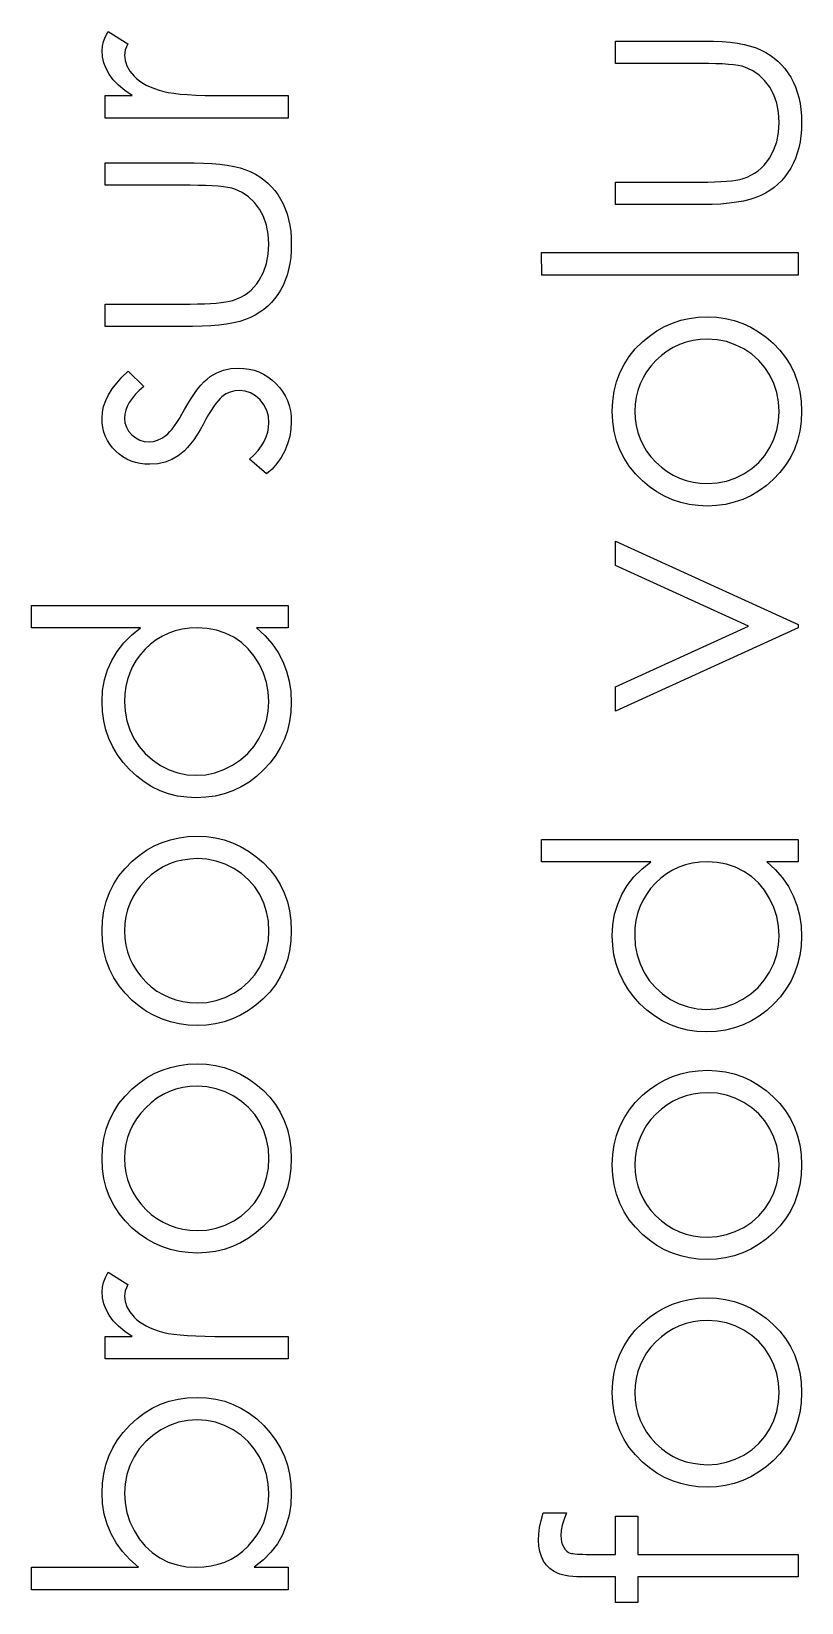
# Model space of a CAD drawing. Header units: millimetres. Extents: x -512 to -50, y 143 to 454.
# Drawn here: x -390.22 to -380.99, y 164.21 to 183.06 of the extents above; entities that cross this region are included whole.
import ezdxf

# ---------------------------------------------------------------- set-up
doc = ezdxf.new("R2010")
doc.units = ezdxf.units.MM

msp = doc.modelspace()

# ---------------------------------------------------------------- linework, layer by layer
at = {"color": 7, "linetype": 'Continuous', "flags": 128}
for points in [[(-389.337, 182.017), (-389.337, 182.286), (-389.337, 182.286), (-389.015, 182.286), (-389.015, 182.286), (-389.104, 182.348), (-389.179, 182.411), (-389.242, 182.475), (-389.291, 182.541), (-389.328, 182.609), (-389.355, 182.679), (-389.37, 182.749), (-389.376, 182.821), (-389.376, 182.821), (-389.371, 182.877), (-389.357, 182.935), (-389.334, 182.994), (-389.301, 183.056), (-389.301, 183.056), (-389.067, 182.908), (-389.067, 182.908), (-389.084, 182.869), (-389.097, 182.833), (-389.104, 182.8), (-389.107, 182.77), (-389.107, 182.77), (-389.099, 182.706), (-389.078, 182.642), (-389.042, 182.58), (-388.992, 182.519), (-388.961, 182.49), (-388.926, 182.462), (-388.887, 182.437), (-388.845, 182.413), (-388.798, 182.39), (-388.747, 182.37), (-388.692, 182.351), (-388.634, 182.335), (-388.634, 182.335), (-388.582, 182.323), (-388.517, 182.314), (-388.441, 182.305), (-388.353, 182.298), (-388.253, 182.293), (-388.141, 182.289), (-388.018, 182.287), (-387.882, 182.286), (-387.882, 182.286), (-387.145, 182.286), (-387.145, 182.286), (-387.145, 182.017), (-387.145, 182.017), (-389.337, 182.017)], [(-383.222, 180.979), (-383.222, 181.248), (-383.222, 181.248), (-382.205, 181.248), (-382.205, 181.248), (-382.116, 181.249), (-382.034, 181.25), (-381.959, 181.254), (-381.891, 181.259), (-381.831, 181.265), (-381.777, 181.272), (-381.732, 181.28), (-381.692, 181.291), (-381.692, 181.291), (-381.644, 181.309), (-381.598, 181.33), (-381.554, 181.355), (-381.513, 181.383), (-381.475, 181.416), (-381.439, 181.452), (-381.406, 181.491), (-381.376, 181.534), (-381.326, 181.628), (-381.289, 181.732), (-381.268, 181.844), (-381.26, 181.964), (-381.26, 181.964), (-381.268, 182.084), (-381.289, 182.195), (-381.324, 182.295), (-381.373, 182.387), (-381.434, 182.467), (-381.504, 182.533), (-381.583, 182.587), (-381.671, 182.627), (-381.671, 182.627), (-381.707, 182.637), (-381.751, 182.646), (-381.805, 182.654), (-381.867, 182.66), (-381.939, 182.665), (-382.019, 182.668), (-382.108, 182.67), (-382.205, 182.671), (-382.205, 182.671), (-383.222, 182.671), (-383.222, 182.671), (-383.222, 182.94), (-383.222, 182.94), (-382.155, 182.94), (-382.155, 182.94), (-382.046, 182.939), (-381.944, 182.934), (-381.848, 182.925), (-381.76, 182.913), (-381.679, 182.898), (-381.605, 182.88), (-381.537, 182.857), (-381.477, 182.832), (-381.421, 182.803), (-381.369, 182.771), (-381.32, 182.735), (-381.274, 182.697), (-381.231, 182.654), (-381.191, 182.609), (-381.154, 182.559), (-381.12, 182.506), (-381.09, 182.451), (-381.064, 182.391), (-381.042, 182.328), (-381.024, 182.262), (-381.009, 182.192), (-380.999, 182.118), (-380.993, 182.042), (-380.991, 181.961), (-380.991, 181.961), (-380.993, 181.881), (-380.999, 181.804), (-381.009, 181.731), (-381.024, 181.661), (-381.042, 181.594), (-381.064, 181.531), (-381.09, 181.471), (-381.12, 181.414), (-381.154, 181.362), (-381.191, 181.312), (-381.231, 181.265), (-381.274, 181.223), (-381.321, 181.184), (-381.371, 181.148), (-381.424, 181.116), (-381.48, 181.087), (-381.541, 181.062), (-381.61, 181.039), (-381.686, 181.021), (-381.769, 181.006), (-381.86, 180.994), (-381.957, 180.985), (-382.062, 180.981), (-382.174, 180.979), (-382.174, 180.979), (-383.222, 180.979)], [(-389.337, 179.517), (-389.337, 179.786), (-389.337, 179.786), (-388.32, 179.786), (-388.32, 179.786), (-388.231, 179.787), (-388.149, 179.789), (-388.074, 179.792), (-388.006, 179.797), (-387.946, 179.803), (-387.893, 179.811), (-387.847, 179.819), (-387.808, 179.829), (-387.808, 179.829), (-387.759, 179.847), (-387.713, 179.868), (-387.67, 179.893), (-387.629, 179.922), (-387.59, 179.954), (-387.555, 179.99), (-387.522, 180.029), (-387.492, 180.073), (-387.441, 180.167), (-387.405, 180.27), (-387.383, 180.382), (-387.376, 180.502), (-387.376, 180.502), (-387.383, 180.622), (-387.404, 180.733), (-387.439, 180.834), (-387.489, 180.925), (-387.549, 181.005), (-387.62, 181.072), (-387.698, 181.125), (-387.786, 181.165), (-387.786, 181.165), (-387.822, 181.175), (-387.867, 181.184), (-387.92, 181.192), (-387.983, 181.199), (-388.054, 181.204), (-388.134, 181.207), (-388.223, 181.209), (-388.32, 181.21), (-388.32, 181.21), (-389.337, 181.21), (-389.337, 181.21), (-389.337, 181.479), (-389.337, 181.479), (-388.27, 181.479), (-388.27, 181.479), (-388.161, 181.477), (-388.059, 181.472), (-387.964, 181.464), (-387.875, 181.452), (-387.794, 181.437), (-387.72, 181.418), (-387.653, 181.396), (-387.592, 181.371), (-387.537, 181.342), (-387.485, 181.31), (-387.435, 181.274), (-387.389, 181.235), (-387.346, 181.193), (-387.306, 181.147), (-387.269, 181.098), (-387.236, 181.045), (-387.206, 180.989), (-387.179, 180.929), (-387.157, 180.866), (-387.139, 180.8), (-387.125, 180.73), (-387.114, 180.657), (-387.108, 180.58), (-387.107, 180.5), (-387.107, 180.5), (-387.108, 180.42), (-387.114, 180.343), (-387.125, 180.27), (-387.139, 180.199), (-387.157, 180.133), (-387.179, 180.07), (-387.206, 180.009), (-387.236, 179.953), (-387.269, 179.9), (-387.307, 179.85), (-387.346, 179.804), (-387.39, 179.761), (-387.436, 179.722), (-387.486, 179.687), (-387.539, 179.654), (-387.595, 179.625), (-387.656, 179.6), (-387.725, 179.578), (-387.801, 179.559), (-387.884, 179.544), (-387.975, 179.532), (-388.072, 179.524), (-388.177, 179.519), (-388.29, 179.517), (-388.29, 179.517), (-389.337, 179.517)], [(-384.106, 180.133), (-384.107, 180.402), (-384.107, 180.402), (-381.03, 180.402), (-381.03, 180.402), (-381.03, 180.133), (-381.03, 180.133), (-384.107, 180.133)], [(-383.26, 178.499), (-383.255, 178.622), (-383.238, 178.74), (-383.209, 178.852), (-383.17, 178.959), (-383.119, 179.06), (-383.057, 179.156), (-382.984, 179.247), (-382.899, 179.332), (-382.899, 179.332), (-382.815, 179.402), (-382.727, 179.464), (-382.635, 179.515), (-382.54, 179.558), (-382.44, 179.591), (-382.337, 179.614), (-382.23, 179.628), (-382.12, 179.633), (-382.12, 179.633), (-382.009, 179.628), (-381.901, 179.613), (-381.797, 179.588), (-381.696, 179.553), (-381.599, 179.509), (-381.506, 179.454), (-381.416, 179.39), (-381.33, 179.315), (-381.25, 179.233), (-381.182, 179.145), (-381.123, 179.052), (-381.076, 178.953), (-381.039, 178.848), (-381.012, 178.737), (-380.997, 178.621), (-380.991, 178.499), (-380.991, 178.499), (-380.997, 178.377), (-381.012, 178.26), (-381.039, 178.149), (-381.076, 178.044), (-381.123, 177.945), (-381.182, 177.851), (-381.25, 177.763), (-381.33, 177.681), (-381.416, 177.606), (-381.506, 177.542), (-381.599, 177.487), (-381.696, 177.443), (-381.797, 177.408), (-381.901, 177.383), (-382.009, 177.368), (-382.12, 177.363), (-382.12, 177.363), (-382.23, 177.368), (-382.337, 177.382), (-382.439, 177.405), (-382.538, 177.439), (-382.634, 177.481), (-382.726, 177.532), (-382.813, 177.594), (-382.897, 177.664), (-382.897, 177.664), (-382.983, 177.749), (-383.056, 177.84), (-383.119, 177.936), (-383.17, 178.038), (-383.209, 178.145), (-383.238, 178.258), (-383.255, 178.376), (-383.26, 178.499)], [(-382.991, 178.498), (-382.987, 178.411), (-382.975, 178.327), (-382.955, 178.246), (-382.927, 178.168), (-382.891, 178.093), (-382.848, 178.021), (-382.796, 177.953), (-382.736, 177.887), (-382.67, 177.828), (-382.601, 177.776), (-382.529, 177.732), (-382.453, 177.696), (-382.375, 177.669), (-382.292, 177.649), (-382.207, 177.637), (-382.118, 177.633), (-382.118, 177.633), (-382.003, 177.64), (-381.892, 177.661), (-381.785, 177.698), (-381.682, 177.749), (-381.587, 177.812), (-381.503, 177.886), (-381.431, 177.969), (-381.37, 178.063), (-381.322, 178.164), (-381.288, 178.271), (-381.267, 178.382), (-381.26, 178.498), (-381.26, 178.498), (-381.267, 178.614), (-381.288, 178.725), (-381.322, 178.831), (-381.37, 178.933), (-381.431, 179.026), (-381.503, 179.11), (-381.587, 179.184), (-381.682, 179.247), (-381.785, 179.298), (-381.892, 179.335), (-382.003, 179.356), (-382.118, 179.363), (-382.118, 179.363), (-382.207, 179.359), (-382.292, 179.347), (-382.375, 179.327), (-382.453, 179.3), (-382.529, 179.264), (-382.601, 179.219), (-382.67, 179.167), (-382.736, 179.107), (-382.796, 179.042), (-382.848, 178.973), (-382.891, 178.902), (-382.927, 178.827), (-382.955, 178.749), (-382.975, 178.669), (-382.987, 178.585), (-382.991, 178.498)], [(-389.064, 178.979), (-388.876, 178.796), (-388.876, 178.796), (-388.93, 178.748), (-388.977, 178.7), (-389.016, 178.652), (-389.049, 178.605), (-389.074, 178.558), (-389.092, 178.511), (-389.103, 178.464), (-389.107, 178.417), (-389.107, 178.417), (-389.101, 178.361), (-389.084, 178.309), (-389.057, 178.26), (-389.018, 178.216), (-388.972, 178.179), (-388.922, 178.154), (-388.869, 178.138), (-388.811, 178.133), (-388.811, 178.133), (-388.76, 178.137), (-388.71, 178.151), (-388.661, 178.175), (-388.613, 178.207), (-388.613, 178.207), (-388.588, 178.228), (-388.562, 178.255), (-388.536, 178.286), (-388.508, 178.323), (-388.479, 178.365), (-388.449, 178.411), (-388.418, 178.463), (-388.387, 178.52), (-388.387, 178.52), (-388.347, 178.59), (-388.308, 178.654), (-388.269, 178.712), (-388.23, 178.764), (-388.192, 178.811), (-388.154, 178.851), (-388.116, 178.886), (-388.079, 178.915), (-388.079, 178.915), (-388.001, 178.96), (-387.918, 178.992), (-387.832, 179.011), (-387.74, 179.017), (-387.74, 179.017), (-387.675, 179.014), (-387.613, 179.006), (-387.552, 178.991), (-387.495, 178.972), (-387.44, 178.945), (-387.388, 178.914), (-387.339, 178.877), (-387.291, 178.833), (-387.248, 178.786), (-387.211, 178.736), (-387.179, 178.683), (-387.153, 178.627), (-387.132, 178.568), (-387.118, 178.506), (-387.11, 178.442), (-387.107, 178.375), (-387.107, 178.375), (-387.111, 178.284), (-387.126, 178.196), (-387.151, 178.109), (-387.186, 178.024), (-387.229, 177.945), (-387.28, 177.872), (-387.338, 177.806), (-387.403, 177.748), (-387.403, 177.748), (-387.607, 177.926), (-387.607, 177.926), (-387.552, 177.978), (-387.506, 178.03), (-387.466, 178.084), (-387.433, 178.137), (-387.408, 178.192), (-387.39, 178.248), (-387.379, 178.304), (-387.376, 178.361), (-387.376, 178.361), (-387.382, 178.439), (-387.402, 178.51), (-387.435, 178.576), (-387.481, 178.635), (-387.536, 178.684), (-387.595, 178.72), (-387.659, 178.741), (-387.729, 178.748), (-387.729, 178.748), (-387.786, 178.743), (-387.839, 178.729), (-387.89, 178.707), (-387.938, 178.674), (-387.938, 178.674), (-387.961, 178.653), (-387.985, 178.626), (-388.012, 178.593), (-388.039, 178.554), (-388.068, 178.51), (-388.098, 178.46), (-388.13, 178.404), (-388.164, 178.342), (-388.164, 178.342), (-388.201, 178.275), (-388.239, 178.214), (-388.277, 178.158), (-388.314, 178.108), (-388.352, 178.064), (-388.389, 178.025), (-388.426, 177.991), (-388.463, 177.964), (-388.463, 177.964), (-388.539, 177.92), (-388.621, 177.889), (-388.708, 177.869), (-388.801, 177.863), (-388.801, 177.863), (-388.861, 177.866), (-388.919, 177.873), (-388.974, 177.886), (-389.027, 177.902), (-389.078, 177.925), (-389.125, 177.952), (-389.17, 177.984), (-389.212, 178.02), (-389.251, 178.061), (-389.284, 178.104), (-389.312, 178.15), (-389.335, 178.198), (-389.353, 178.249), (-389.366, 178.303), (-389.373, 178.359), (-389.376, 178.417), (-389.376, 178.417), (-389.371, 178.487), (-389.357, 178.557), (-389.332, 178.627), (-389.298, 178.698), (-389.254, 178.767), (-389.2, 178.838), (-389.137, 178.908), (-389.064, 178.979)], [(-383.222, 174.902), (-383.222, 175.193), (-383.222, 175.193), (-381.626, 175.921), (-381.626, 175.921), (-383.222, 176.649), (-383.222, 176.649), (-383.222, 176.94), (-383.222, 176.94), (-381.03, 175.94), (-381.03, 175.94), (-381.03, 175.902), (-381.03, 175.902), (-383.222, 174.902)], [(-390.222, 176.171), (-387.145, 176.171), (-387.145, 176.171), (-387.145, 175.902), (-387.145, 175.902), (-387.524, 175.902), (-387.524, 175.902), (-387.423, 175.809), (-387.336, 175.711), (-387.265, 175.606), (-387.207, 175.497), (-387.163, 175.382), (-387.132, 175.262), (-387.113, 175.137), (-387.107, 175.006), (-387.107, 175.006), (-387.112, 174.89), (-387.128, 174.779), (-387.153, 174.671), (-387.189, 174.568), (-387.236, 174.469), (-387.293, 174.374), (-387.361, 174.284), (-387.439, 174.198), (-387.524, 174.119), (-387.614, 174.051), (-387.708, 173.994), (-387.807, 173.947), (-387.911, 173.91), (-388.018, 173.884), (-388.131, 173.869), (-388.247, 173.863), (-388.247, 173.863), (-388.361, 173.869), (-388.472, 173.884), (-388.578, 173.911), (-388.68, 173.948), (-388.777, 173.996), (-388.87, 174.053), (-388.96, 174.122), (-389.045, 174.201), (-389.122, 174.288), (-389.189, 174.379), (-389.247, 174.474), (-389.293, 174.574), (-389.33, 174.678), (-389.355, 174.786), (-389.37, 174.898), (-389.376, 175.015), (-389.376, 175.015), (-389.369, 175.149), (-389.347, 175.276), (-389.311, 175.397), (-389.26, 175.511), (-389.195, 175.619), (-389.116, 175.72), (-389.021, 175.814), (-388.913, 175.902), (-388.913, 175.902), (-390.222, 175.902), (-390.222, 175.902), (-390.222, 176.171)], [(-389.107, 175.018), (-389.099, 174.901), (-389.078, 174.788), (-389.043, 174.679), (-388.994, 174.576), (-388.931, 174.479), (-388.858, 174.393), (-388.772, 174.318), (-388.676, 174.252), (-388.573, 174.2), (-388.466, 174.163), (-388.357, 174.14), (-388.244, 174.133), (-388.244, 174.133), (-388.132, 174.14), (-388.023, 174.163), (-387.917, 174.201), (-387.812, 174.253), (-387.715, 174.32), (-387.628, 174.395), (-387.554, 174.482), (-387.491, 174.579), (-387.44, 174.683), (-387.405, 174.79), (-387.383, 174.901), (-387.376, 175.016), (-387.376, 175.016), (-387.383, 175.133), (-387.404, 175.246), (-387.44, 175.356), (-387.49, 175.463), (-387.552, 175.562), (-387.624, 175.65), (-387.706, 175.725), (-387.798, 175.788), (-387.899, 175.838), (-388.005, 175.874), (-388.117, 175.895), (-388.236, 175.902), (-388.236, 175.902), (-388.327, 175.898), (-388.414, 175.886), (-388.498, 175.866), (-388.577, 175.838), (-388.653, 175.802), (-388.725, 175.758), (-388.793, 175.707), (-388.857, 175.646), (-388.915, 175.581), (-388.967, 175.512), (-389.009, 175.439), (-389.044, 175.362), (-389.072, 175.282), (-389.091, 175.198), (-389.103, 175.11), (-389.107, 175.018)], [(-389.376, 172.268), (-389.37, 172.392), (-389.353, 172.509), (-389.325, 172.621), (-389.286, 172.728), (-389.235, 172.829), (-389.173, 172.925), (-389.099, 173.016), (-389.015, 173.101), (-389.015, 173.101), (-388.93, 173.172), (-388.842, 173.233), (-388.751, 173.285), (-388.655, 173.327), (-388.555, 173.36), (-388.453, 173.383), (-388.346, 173.397), (-388.235, 173.402), (-388.235, 173.402), (-388.124, 173.397), (-388.016, 173.382), (-387.912, 173.357), (-387.811, 173.323), (-387.715, 173.278), (-387.621, 173.223), (-387.531, 173.159), (-387.445, 173.085), (-387.366, 173.002), (-387.297, 172.914), (-387.239, 172.821), (-387.191, 172.722), (-387.154, 172.617), (-387.128, 172.506), (-387.112, 172.39), (-387.107, 172.268), (-387.107, 172.268), (-387.112, 172.146), (-387.128, 172.029), (-387.154, 171.919), (-387.191, 171.814), (-387.239, 171.714), (-387.297, 171.62), (-387.366, 171.532), (-387.445, 171.45), (-387.531, 171.375), (-387.621, 171.311), (-387.715, 171.256), (-387.811, 171.212), (-387.912, 171.177), (-388.016, 171.152), (-388.124, 171.137), (-388.235, 171.133), (-388.235, 171.133), (-388.345, 171.137), (-388.452, 171.151), (-388.555, 171.175), (-388.653, 171.208), (-388.749, 171.25), (-388.841, 171.301), (-388.929, 171.363), (-389.013, 171.433), (-389.013, 171.433), (-389.098, 171.518), (-389.171, 171.609), (-389.234, 171.705), (-389.285, 171.808), (-389.325, 171.914), (-389.353, 172.027), (-389.37, 172.145), (-389.376, 172.268)], [(-384.106, 173.363), (-381.03, 173.363), (-381.03, 173.363), (-381.03, 173.094), (-381.03, 173.094), (-381.409, 173.094), (-381.409, 173.094), (-381.308, 173.001), (-381.221, 172.903), (-381.149, 172.798), (-381.092, 172.689), (-381.048, 172.574), (-381.016, 172.455), (-380.997, 172.329), (-380.991, 172.199), (-380.991, 172.199), (-380.997, 172.083), (-381.012, 171.971), (-381.038, 171.863), (-381.074, 171.76), (-381.121, 171.661), (-381.178, 171.567), (-381.245, 171.476), (-381.323, 171.39), (-381.409, 171.312), (-381.498, 171.244), (-381.593, 171.187), (-381.692, 171.139), (-381.795, 171.103), (-381.903, 171.077), (-382.015, 171.061), (-382.132, 171.056), (-382.132, 171.056), (-382.246, 171.061), (-382.357, 171.077), (-382.462, 171.103), (-382.564, 171.14), (-382.662, 171.188), (-382.755, 171.246), (-382.845, 171.314), (-382.929, 171.393), (-383.007, 171.48), (-383.074, 171.571), (-383.131, 171.666), (-383.177, 171.766), (-383.214, 171.87), (-383.24, 171.978), (-383.255, 172.091), (-383.26, 172.207), (-383.26, 172.207), (-383.253, 172.341), (-383.232, 172.469), (-383.195, 172.589), (-383.145, 172.704), (-383.08, 172.811), (-383, 172.913), (-382.906, 173.006), (-382.798, 173.094), (-382.798, 173.094), (-384.107, 173.094), (-384.107, 173.094), (-384.107, 173.363)], [(-389.107, 172.267), (-389.102, 172.18), (-389.09, 172.096), (-389.07, 172.015), (-389.043, 171.937), (-389.007, 171.862), (-388.963, 171.791), (-388.911, 171.722), (-388.851, 171.657), (-388.786, 171.597), (-388.717, 171.545), (-388.644, 171.502), (-388.569, 171.466), (-388.49, 171.438), (-388.408, 171.418), (-388.322, 171.406), (-388.233, 171.402), (-388.233, 171.402), (-388.119, 171.409), (-388.007, 171.431), (-387.9, 171.467), (-387.798, 171.518), (-387.703, 171.581), (-387.619, 171.655), (-387.546, 171.738), (-387.486, 171.832), (-387.438, 171.934), (-387.403, 172.04), (-387.382, 172.151), (-387.376, 172.267), (-387.376, 172.267), (-387.382, 172.383), (-387.403, 172.494), (-387.438, 172.6), (-387.486, 172.702), (-387.546, 172.795), (-387.619, 172.88), (-387.703, 172.953), (-387.798, 173.016), (-387.9, 173.067), (-388.007, 173.104), (-388.119, 173.125), (-388.233, 173.133), (-388.233, 173.133), (-388.322, 173.128), (-388.408, 173.116), (-388.49, 173.097), (-388.569, 173.069), (-388.644, 173.033), (-388.717, 172.988), (-388.786, 172.937), (-388.851, 172.877), (-388.911, 172.811), (-388.963, 172.743), (-389.007, 172.671), (-389.043, 172.597), (-389.07, 172.518), (-389.09, 172.438), (-389.102, 172.354), (-389.107, 172.267)], [(-382.991, 172.211), (-382.984, 172.093), (-382.963, 171.98), (-382.927, 171.872), (-382.878, 171.768), (-382.816, 171.672), (-382.742, 171.586), (-382.657, 171.51), (-382.561, 171.445), (-382.458, 171.392), (-382.351, 171.355), (-382.241, 171.332), (-382.129, 171.325), (-382.129, 171.325), (-382.017, 171.333), (-381.908, 171.355), (-381.801, 171.393), (-381.697, 171.446), (-381.599, 171.512), (-381.513, 171.588), (-381.438, 171.674), (-381.375, 171.771), (-381.325, 171.875), (-381.289, 171.982), (-381.268, 172.094), (-381.26, 172.208), (-381.26, 172.208), (-381.268, 172.325), (-381.289, 172.439), (-381.325, 172.548), (-381.375, 172.655), (-381.436, 172.755), (-381.509, 172.842), (-381.59, 172.917), (-381.683, 172.98), (-381.783, 173.03), (-381.89, 173.066), (-382.002, 173.087), (-382.121, 173.094), (-382.121, 173.094), (-382.212, 173.09), (-382.299, 173.078), (-382.382, 173.058), (-382.462, 173.03), (-382.537, 172.994), (-382.61, 172.951), (-382.677, 172.899), (-382.742, 172.839), (-382.8, 172.773), (-382.851, 172.704), (-382.894, 172.631), (-382.929, 172.554), (-382.956, 172.474), (-382.976, 172.39), (-382.988, 172.302), (-382.991, 172.211)], [(-389.376, 169.538), (-389.37, 169.661), (-389.353, 169.778), (-389.325, 169.89), (-389.286, 169.997), (-389.235, 170.098), (-389.173, 170.195), (-389.099, 170.285), (-389.015, 170.371), (-389.015, 170.371), (-388.93, 170.441), (-388.842, 170.502), (-388.751, 170.554), (-388.655, 170.596), (-388.555, 170.629), (-388.453, 170.652), (-388.346, 170.666), (-388.235, 170.671), (-388.235, 170.671), (-388.124, 170.666), (-388.016, 170.651), (-387.912, 170.627), (-387.811, 170.592), (-387.715, 170.547), (-387.621, 170.493), (-387.531, 170.428), (-387.445, 170.354), (-387.366, 170.271), (-387.297, 170.184), (-387.239, 170.091), (-387.191, 169.991), (-387.154, 169.886), (-387.128, 169.776), (-387.112, 169.66), (-387.107, 169.538), (-387.107, 169.538), (-387.112, 169.415), (-387.128, 169.298), (-387.154, 169.188), (-387.191, 169.083), (-387.239, 168.983), (-387.297, 168.889), (-387.366, 168.801), (-387.445, 168.719), (-387.531, 168.645), (-387.621, 168.58), (-387.715, 168.526), (-387.811, 168.481), (-387.912, 168.446), (-388.016, 168.422), (-388.124, 168.407), (-388.235, 168.402), (-388.235, 168.402), (-388.345, 168.407), (-388.452, 168.42), (-388.555, 168.444), (-388.653, 168.477), (-388.749, 168.519), (-388.841, 168.571), (-388.929, 168.632), (-389.013, 168.702), (-389.013, 168.702), (-389.098, 168.788), (-389.171, 168.878), (-389.234, 168.975), (-389.285, 169.077), (-389.325, 169.184), (-389.353, 169.296), (-389.37, 169.414), (-389.376, 169.538)], [(-383.26, 169.461), (-383.255, 169.584), (-383.238, 169.701), (-383.209, 169.814), (-383.17, 169.92), (-383.119, 170.021), (-383.057, 170.118), (-382.984, 170.208), (-382.899, 170.294), (-382.899, 170.294), (-382.815, 170.364), (-382.727, 170.425), (-382.635, 170.477), (-382.54, 170.519), (-382.44, 170.552), (-382.337, 170.576), (-382.23, 170.589), (-382.12, 170.594), (-382.12, 170.594), (-382.009, 170.589), (-381.901, 170.574), (-381.797, 170.55), (-381.696, 170.515), (-381.599, 170.47), (-381.506, 170.416), (-381.416, 170.351), (-381.33, 170.277), (-381.25, 170.195), (-381.182, 170.107), (-381.123, 170.014), (-381.076, 169.914), (-381.039, 169.809), (-381.012, 169.699), (-380.997, 169.583), (-380.991, 169.461), (-380.991, 169.461), (-380.997, 169.338), (-381.012, 169.222), (-381.039, 169.111), (-381.076, 169.006), (-381.123, 168.906), (-381.182, 168.812), (-381.25, 168.725), (-381.33, 168.642), (-381.416, 168.568), (-381.506, 168.503), (-381.599, 168.449), (-381.696, 168.404), (-381.797, 168.369), (-381.901, 168.345), (-382.009, 168.33), (-382.12, 168.325), (-382.12, 168.325), (-382.23, 168.33), (-382.337, 168.344), (-382.439, 168.367), (-382.538, 168.4), (-382.634, 168.442), (-382.726, 168.494), (-382.813, 168.555), (-382.897, 168.625), (-382.897, 168.625), (-382.983, 168.711), (-383.056, 168.801), (-383.119, 168.898), (-383.17, 169), (-383.209, 169.107), (-383.238, 169.219), (-383.255, 169.338), (-383.26, 169.461)], [(-389.107, 169.536), (-389.102, 169.449), (-389.09, 169.365), (-389.07, 169.284), (-389.043, 169.207), (-389.007, 169.131), (-388.963, 169.06), (-388.911, 168.991), (-388.851, 168.926), (-388.786, 168.866), (-388.717, 168.815), (-388.644, 168.771), (-388.569, 168.735), (-388.49, 168.707), (-388.408, 168.687), (-388.322, 168.675), (-388.233, 168.671), (-388.233, 168.671), (-388.119, 168.678), (-388.007, 168.7), (-387.9, 168.737), (-387.798, 168.787), (-387.703, 168.85), (-387.619, 168.924), (-387.546, 169.008), (-387.486, 169.101), (-387.438, 169.203), (-387.403, 169.309), (-387.382, 169.42), (-387.376, 169.536), (-387.376, 169.536), (-387.382, 169.652), (-387.403, 169.764), (-387.438, 169.869), (-387.486, 169.971), (-387.546, 170.065), (-387.619, 170.149), (-387.703, 170.222), (-387.798, 170.285), (-387.9, 170.336), (-388.007, 170.373), (-388.119, 170.395), (-388.233, 170.402), (-388.233, 170.402), (-388.322, 170.398), (-388.408, 170.386), (-388.49, 170.366), (-388.569, 170.338), (-388.644, 170.302), (-388.717, 170.258), (-388.786, 170.206), (-388.851, 170.146), (-388.911, 170.08), (-388.963, 170.012), (-389.007, 169.94), (-389.043, 169.866), (-389.07, 169.788), (-389.09, 169.707), (-389.102, 169.623), (-389.107, 169.536)], [(-382.991, 169.46), (-382.987, 169.372), (-382.975, 169.288), (-382.955, 169.207), (-382.927, 169.13), (-382.891, 169.054), (-382.848, 168.983), (-382.796, 168.914), (-382.736, 168.849), (-382.67, 168.789), (-382.601, 168.738), (-382.529, 168.694), (-382.453, 168.658), (-382.375, 168.63), (-382.292, 168.61), (-382.207, 168.598), (-382.118, 168.594), (-382.118, 168.594), (-382.003, 168.601), (-381.892, 168.623), (-381.785, 168.66), (-381.682, 168.71), (-381.587, 168.773), (-381.503, 168.847), (-381.431, 168.931), (-381.37, 169.024), (-381.322, 169.126), (-381.288, 169.232), (-381.267, 169.344), (-381.26, 169.46), (-381.26, 169.46), (-381.267, 169.576), (-381.288, 169.687), (-381.322, 169.792), (-381.37, 169.894), (-381.431, 169.988), (-381.503, 170.072), (-381.587, 170.145), (-381.682, 170.208), (-381.785, 170.259), (-381.892, 170.296), (-382.003, 170.318), (-382.118, 170.325), (-382.118, 170.325), (-382.207, 170.321), (-382.292, 170.309), (-382.375, 170.289), (-382.453, 170.261), (-382.529, 170.225), (-382.601, 170.181), (-382.67, 170.129), (-382.736, 170.069), (-382.796, 170.003), (-382.848, 169.935), (-382.891, 169.863), (-382.927, 169.789), (-382.955, 169.711), (-382.975, 169.63), (-382.987, 169.546), (-382.991, 169.46)], [(-389.337, 167.133), (-389.337, 167.402), (-389.337, 167.402), (-389.015, 167.402), (-389.015, 167.402), (-389.104, 167.463), (-389.179, 167.526), (-389.242, 167.591), (-389.291, 167.657), (-389.328, 167.725), (-389.355, 167.794), (-389.37, 167.865), (-389.376, 167.937), (-389.376, 167.937), (-389.371, 167.993), (-389.357, 168.05), (-389.334, 168.11), (-389.301, 168.171), (-389.301, 168.171), (-389.067, 168.023), (-389.067, 168.023), (-389.084, 167.984), (-389.097, 167.948), (-389.104, 167.915), (-389.107, 167.886), (-389.107, 167.886), (-389.099, 167.821), (-389.078, 167.758), (-389.042, 167.696), (-388.992, 167.634), (-388.961, 167.605), (-388.926, 167.577), (-388.887, 167.552), (-388.845, 167.528), (-388.798, 167.506), (-388.747, 167.485), (-388.692, 167.467), (-388.634, 167.45), (-388.634, 167.45), (-388.582, 167.439), (-388.517, 167.429), (-388.441, 167.42), (-388.353, 167.414), (-388.253, 167.408), (-388.141, 167.405), (-388.018, 167.402), (-387.882, 167.402), (-387.882, 167.402), (-387.145, 167.402), (-387.145, 167.402), (-387.145, 167.133), (-387.145, 167.133), (-389.337, 167.133)], [(-383.26, 166.73), (-383.255, 166.853), (-383.238, 166.97), (-383.209, 167.083), (-383.17, 167.19), (-383.119, 167.291), (-383.057, 167.387), (-382.984, 167.478), (-382.899, 167.563), (-382.899, 167.563), (-382.815, 167.633), (-382.727, 167.695), (-382.635, 167.746), (-382.54, 167.788), (-382.44, 167.821), (-382.337, 167.845), (-382.23, 167.859), (-382.12, 167.863), (-382.12, 167.863), (-382.009, 167.859), (-381.901, 167.844), (-381.797, 167.819), (-381.696, 167.784), (-381.599, 167.74), (-381.506, 167.685), (-381.416, 167.621), (-381.33, 167.546), (-381.25, 167.464), (-381.182, 167.376), (-381.123, 167.283), (-381.076, 167.184), (-381.039, 167.079), (-381.012, 166.968), (-380.997, 166.852), (-380.991, 166.73), (-380.991, 166.73), (-380.997, 166.607), (-381.012, 166.491), (-381.039, 166.38), (-381.076, 166.275), (-381.123, 166.175), (-381.182, 166.082), (-381.25, 165.994), (-381.33, 165.911), (-381.416, 165.837), (-381.506, 165.773), (-381.599, 165.718), (-381.696, 165.673), (-381.797, 165.639), (-381.901, 165.614), (-382.009, 165.599), (-382.12, 165.594), (-382.12, 165.594), (-382.23, 165.599), (-382.337, 165.613), (-382.439, 165.636), (-382.538, 165.669), (-382.634, 165.711), (-382.726, 165.763), (-382.813, 165.824), (-382.897, 165.895), (-382.897, 165.895), (-382.983, 165.98), (-383.056, 166.071), (-383.119, 166.167), (-383.17, 166.269), (-383.209, 166.376), (-383.238, 166.488), (-383.255, 166.607), (-383.26, 166.73)], [(-382.991, 166.729), (-382.987, 166.642), (-382.975, 166.558), (-382.955, 166.476), (-382.927, 166.399), (-382.891, 166.324), (-382.848, 166.252), (-382.796, 166.184), (-382.736, 166.118), (-382.67, 166.059), (-382.601, 166.007), (-382.529, 165.963), (-382.453, 165.927), (-382.375, 165.899), (-382.292, 165.88), (-382.207, 165.868), (-382.118, 165.863), (-382.118, 165.863), (-382.003, 165.871), (-381.892, 165.892), (-381.785, 165.929), (-381.682, 165.979), (-381.587, 166.042), (-381.503, 166.116), (-381.431, 166.2), (-381.37, 166.294), (-381.322, 166.395), (-381.288, 166.502), (-381.267, 166.613), (-381.26, 166.729), (-381.26, 166.729), (-381.267, 166.845), (-381.288, 166.956), (-381.322, 167.062), (-381.37, 167.163), (-381.431, 167.257), (-381.503, 167.341), (-381.587, 167.414), (-381.682, 167.478), (-381.785, 167.529), (-381.892, 167.565), (-382.003, 167.587), (-382.118, 167.594), (-382.118, 167.594), (-382.207, 167.59), (-382.292, 167.578), (-382.375, 167.558), (-382.453, 167.53), (-382.529, 167.494), (-382.601, 167.45), (-382.67, 167.398), (-382.736, 167.338), (-382.796, 167.273), (-382.848, 167.204), (-382.891, 167.133), (-382.927, 167.058), (-382.955, 166.98), (-382.975, 166.899), (-382.987, 166.815), (-382.991, 166.729)], [(-387.145, 164.363), (-390.222, 164.363), (-390.222, 164.363), (-390.222, 164.633), (-390.222, 164.633), (-388.939, 164.633), (-388.939, 164.633), (-389.042, 164.726), (-389.131, 164.824), (-389.206, 164.928), (-389.267, 165.036), (-389.314, 165.151), (-389.349, 165.271), (-389.369, 165.396), (-389.376, 165.527), (-389.376, 165.527), (-389.37, 165.643), (-389.355, 165.755), (-389.329, 165.863), (-389.293, 165.966), (-389.246, 166.065), (-389.189, 166.16), (-389.122, 166.25), (-389.043, 166.336), (-388.958, 166.414), (-388.869, 166.482), (-388.774, 166.54), (-388.676, 166.588), (-388.573, 166.624), (-388.465, 166.65), (-388.354, 166.666), (-388.237, 166.671), (-388.237, 166.671), (-388.122, 166.666), (-388.012, 166.65), (-387.905, 166.624), (-387.803, 166.586), (-387.705, 166.539), (-387.612, 166.481), (-387.522, 166.412), (-387.438, 166.333), (-387.36, 166.246), (-387.293, 166.155), (-387.236, 166.06), (-387.189, 165.96), (-387.153, 165.856), (-387.127, 165.748), (-387.112, 165.635), (-387.107, 165.518), (-387.107, 165.518), (-387.113, 165.385), (-387.133, 165.258), (-387.167, 165.138), (-387.213, 165.024), (-387.274, 164.916), (-387.351, 164.815), (-387.442, 164.721), (-387.551, 164.633), (-387.551, 164.633), (-387.145, 164.633), (-387.145, 164.633), (-387.145, 164.363)], [(-387.376, 165.516), (-387.383, 165.634), (-387.404, 165.747), (-387.439, 165.855), (-387.489, 165.959), (-387.551, 166.055), (-387.625, 166.141), (-387.709, 166.217), (-387.806, 166.282), (-387.909, 166.335), (-388.016, 166.372), (-388.125, 166.395), (-388.237, 166.402), (-388.237, 166.402), (-388.349, 166.394), (-388.459, 166.372), (-388.566, 166.333), (-388.671, 166.28), (-388.768, 166.215), (-388.854, 166.139), (-388.929, 166.053), (-388.992, 165.956), (-389.042, 165.853), (-389.078, 165.745), (-389.099, 165.634), (-389.107, 165.52), (-389.107, 165.52), (-389.099, 165.404), (-389.078, 165.291), (-389.042, 165.18), (-388.992, 165.073), (-388.929, 164.973), (-388.857, 164.885), (-388.775, 164.809), (-388.683, 164.746), (-388.583, 164.696), (-388.476, 164.661), (-388.364, 164.64), (-388.245, 164.633), (-388.245, 164.633), (-388.155, 164.637), (-388.067, 164.649), (-387.984, 164.669), (-387.905, 164.696), (-387.829, 164.732), (-387.757, 164.776), (-387.689, 164.828), (-387.625, 164.887), (-387.567, 164.953), (-387.516, 165.023), (-387.473, 165.095), (-387.438, 165.172), (-387.411, 165.253), (-387.391, 165.337), (-387.379, 165.425), (-387.376, 165.516)], [(-384.088, 165.286), (-383.808, 165.286), (-383.808, 165.286), (-383.838, 165.21), (-383.859, 165.139), (-383.872, 165.073), (-383.876, 165.014), (-383.876, 165.014), (-383.873, 164.973), (-383.867, 164.936), (-383.857, 164.903), (-383.842, 164.873), (-383.823, 164.848), (-383.805, 164.827), (-383.784, 164.812), (-383.763, 164.803), (-383.75, 164.799), (-383.732, 164.797), (-383.709, 164.794), (-383.681, 164.792), (-383.649, 164.79), (-383.613, 164.789), (-383.572, 164.788), (-383.526, 164.788), (-383.526, 164.788), (-383.222, 164.788), (-383.222, 164.788), (-383.222, 165.248), (-383.222, 165.248), (-382.953, 165.248), (-382.953, 165.248), (-382.953, 164.788), (-382.953, 164.788), (-381.03, 164.786), (-381.03, 164.786), (-381.03, 164.517), (-381.03, 164.517), (-382.953, 164.517), (-382.953, 164.517), (-382.953, 164.21), (-382.953, 164.21), (-383.222, 164.21), (-383.222, 164.21), (-383.222, 164.517), (-383.222, 164.517), (-383.572, 164.517), (-383.572, 164.517), (-383.631, 164.518), (-383.684, 164.52), (-383.734, 164.523), (-383.779, 164.528), (-383.82, 164.534), (-383.857, 164.542), (-383.888, 164.55), (-383.917, 164.561), (-383.965, 164.586), (-384.009, 164.619), (-384.048, 164.659), (-384.083, 164.707), (-384.11, 164.762), (-384.129, 164.822), (-384.141, 164.887), (-384.145, 164.958), (-384.145, 164.958), (-384.141, 165.03), (-384.131, 165.109), (-384.113, 165.195), (-384.089, 165.286)]]:
    msp.add_lwpolyline(points, dxfattribs=at)

doc.saveas('drawing.dxf')
